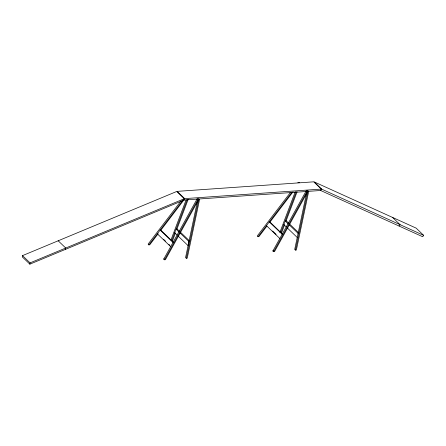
<?xml version="1.0" encoding="UTF-8"?>
<svg xmlns="http://www.w3.org/2000/svg" width="446" height="446" viewBox="0 0 446 446"><rect width="100%" height="100%" fill="white"/><g stroke="black" fill="none" stroke-linecap="round" stroke-linejoin="round"><path stroke-width="0.67" d="M308.158 191.367L320.641 190.492L321.304 189.082L184.716 198.626L184.047 200.037L184.254 198.743L176.694 191.485L22.506 255.625L22.3 256.918L29.86 264.171L184.047 200.037L306.079 191.512M29.86 264.171L30.066 262.878L22.506 255.625M65.54 249.331L65.74 248.037L58.186 240.784M197.478 200.99L185.553 257.643L186.339 258.267L187.22 258.201L199.552 199.529L198.771 198.905L197.043 199.022L163.721 259.165L164.507 259.789L165.388 259.728L198.687 199.591L197.907 198.966M186.339 258.267L198.687 199.591M306.77 192.154L294.7 249.481L295.486 250.106L296.373 250.044L308.699 191.367L307.918 190.743L306.19 190.866L272.874 251.009L273.654 251.633L274.541 251.566L307.835 191.429L307.054 190.804M295.486 250.106L307.835 191.429M170.952 239.97L186.127 199.875M171.649 240.768L187.32 199.379M172.29 241.353L175.468 232.946M176.694 229.712L188.184 199.323M279.854 232.455L295.28 191.713M280.802 232.611L296.222 191.869M281.437 233.191L284.62 224.79M286.087 220.909L297.092 191.808M163.76 259.159L163.966 258.73M273.114 250.568L272.913 250.998L273.755 250.947M164.507 259.789L197.823 199.646L199.552 199.529M273.654 251.633L306.971 191.49L308.699 191.367M181.087 200.856L148.139 244.079L148.841 244.882L149.728 244.821L158.168 233.737M148.841 244.882L183.055 199.992M160.705 230.409L184.343 199.379M290.24 192.7L257.292 235.923L257.989 236.72L258.875 236.659L266.898 226.128M257.989 236.72L291.784 192.388M269.852 222.253L293.072 191.774M321.683 189.143L320.641 190.492L422.657 236.731L423.7 235.382L416.14 228.123L314.123 181.884L321.683 189.143L423.7 235.382M399.047 226.033L400.095 224.678L392.536 217.425M30.066 262.878L184.254 198.743M297.839 182.721L299.567 182.604M306.19 190.866L306.971 191.49M197.043 199.022L197.823 199.646M321.304 189.082L313.744 181.829L177.157 191.367L184.716 198.626M288.623 223.111L286.148 220.737L285.228 221.004L288.194 223.853M289.616 224.065L298.525 232.617M289.186 224.806L298.095 233.358M283.857 224.628L286.332 227.008M287.324 227.956L297.231 237.473M282.39 233.944L270.014 222.069L269.289 221.913L282.162 234.267M272.623 231.028L276.091 234.356M266.452 225.643L279.826 238.482M179.476 231.273L177.001 228.898L176.075 229.166L179.047 232.015M180.463 232.221L189.377 240.773M180.039 232.963L188.948 241.52L188.084 245.629L178.177 236.118M174.704 232.79L177.185 235.165M173.243 242.106L160.867 230.225L160.142 230.075L173.009 242.429M163.476 239.184L165.455 241.091M168.922 244.419L169.915 245.367M157.299 233.804L170.679 246.644"/></g></svg>
